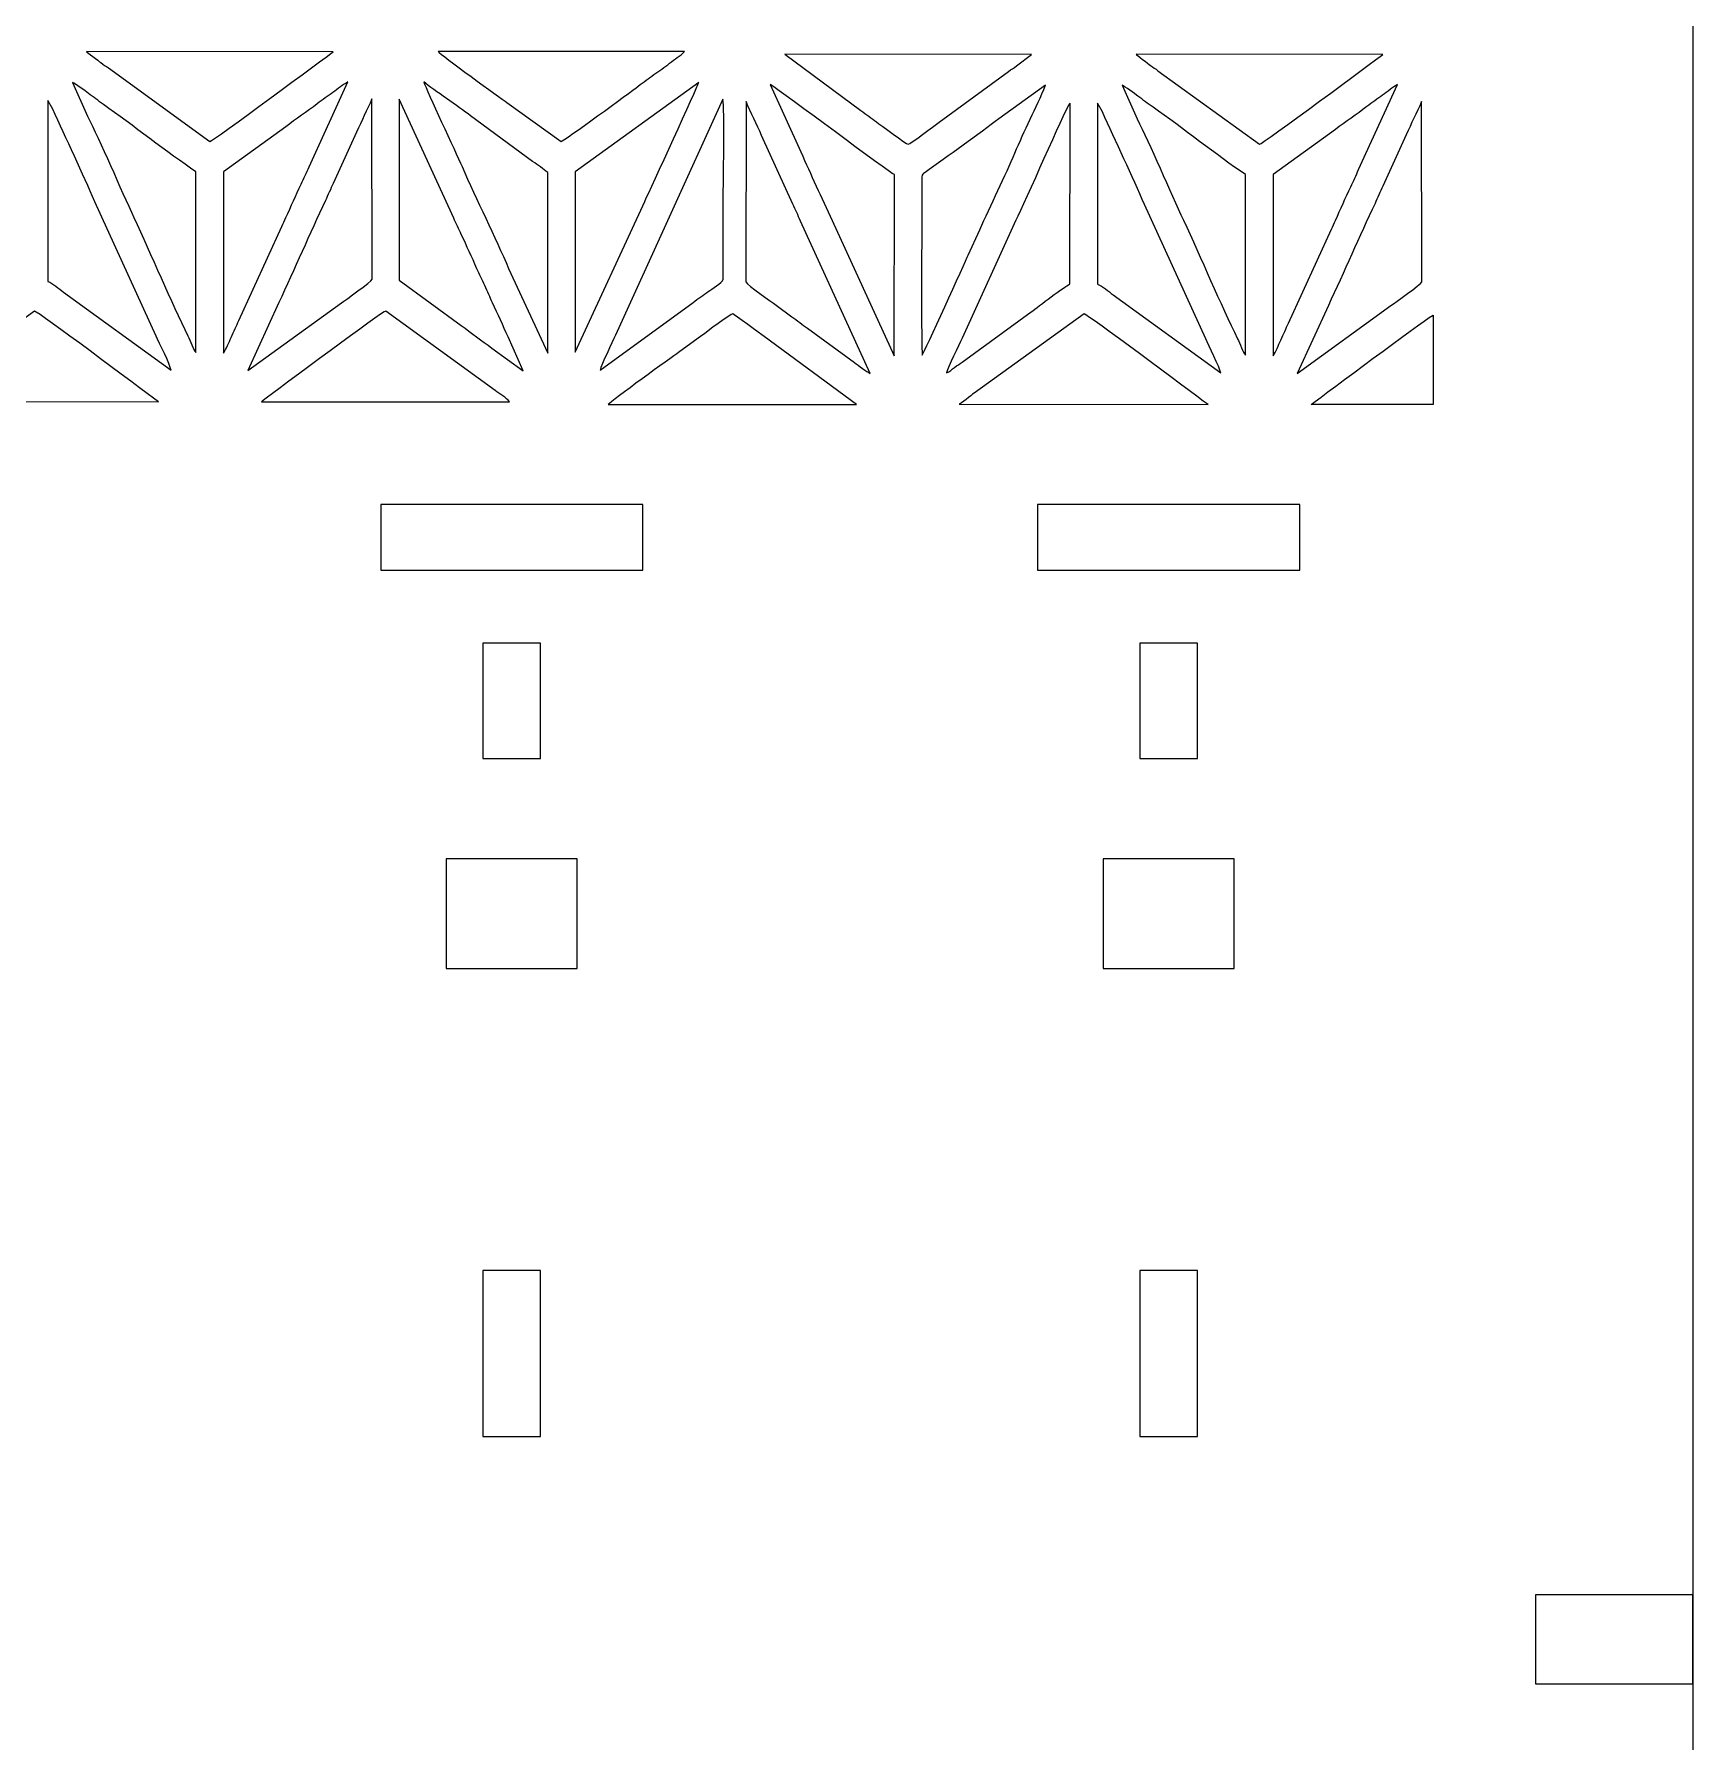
# Model space of a CAD drawing. Header units: inches. Extents: x -60.4 to -14.9, y -20.3 to 14.1.
# Drawn here: x -24.419 to -21.255, y -2.421 to 0.835 of the extents above; entities that cross this region are included whole.
import ezdxf

# ---------------------------------------------------------------- set-up
doc = ezdxf.new("R2010")
doc.units = ezdxf.units.IN
doc.header["$MEASUREMENT"] = 0
doc.layers.add('Master Desktop', color=7, linetype='Continuous', plot=False)

msp = doc.modelspace()

# ---------------------------------------------------------------- linework, layer by layer
at = {"layer": 'Master Desktop', "lineweight": 18}
msp.add_open_spline([(-21.2548, 10.7638), (-21.2548, 10.7638), (-21.2548, -11.49), (-21.2548, -11.49), (-21.2548, -11.49), (-21.2548, -11.49), (-21.2548, -11.6795), (-21.2548, -11.6795)], degree=3, knots=[0, 0, 0, 0, 0.333333, 0.333333, 0.333333, 0.333333, 1, 1, 1, 1], dxfattribs=at)
at = {"layer": 'Master Desktop', "color": 5, "lineweight": 9}
for points, knots in [([(-23.8486, 0.8017), (-23.8606, 0.7927), (-24.0792, 0.6306), (-24.0839, 0.6306), (-24.0839, 0.6306), (-24.0839, 0.6306), (-24.2772, 0.771), (-24.2772, 0.771), (-24.2772, 0.771), (-24.282, 0.7748), (-24.2866, 0.7771), (-24.2918, 0.7812), (-24.2918, 0.7812), (-24.295, 0.7839), (-24.319, 0.8018), (-24.3191, 0.8023), (-24.3191, 0.8023), (-24.3191, 0.8023), (-23.8486, 0.8017), (-23.8486, 0.8017)], [0, 0, 0, 0, 0.166667, 0.166667, 0.166667, 0.166667, 0.333333, 0.333333, 0.333333, 0.333333, 0.5, 0.5, 0.5, 0.5, 0.666667, 0.666667, 0.666667, 0.666667, 1, 1, 1, 1]), ([(-23.178, 0.8023), (-23.1869, 0.793), (-23.1969, 0.7881), (-23.2066, 0.78), (-23.2066, 0.78), (-23.2158, 0.7724), (-23.2268, 0.7655), (-23.2366, 0.7583), (-23.2366, 0.7583), (-23.2467, 0.751), (-23.2563, 0.7443), (-23.2666, 0.7363), (-23.2666, 0.7363), (-23.2806, 0.7253), (-23.4098, 0.6307), (-23.4136, 0.631), (-23.4136, 0.631), (-23.4136, 0.631), (-23.5174, 0.7052), (-23.5174, 0.7052), (-23.5174, 0.7052), (-23.5277, 0.7123), (-23.645, 0.7972), (-23.6479, 0.8023), (-23.6479, 0.8023), (-23.6479, 0.8023), (-23.178, 0.8023), (-23.178, 0.8023)], [0, 0, 0, 0, 0.125, 0.125, 0.125, 0.125, 0.25, 0.25, 0.25, 0.25, 0.375, 0.375, 0.375, 0.375, 0.5, 0.5, 0.5, 0.5, 0.625, 0.625, 0.625, 0.625, 0.75, 0.75, 0.75, 0.75, 1, 1, 1, 1]), ([(-22.5447, 0.7752), (-22.5505, 0.7705), (-22.5546, 0.7688), (-22.5602, 0.7641), (-22.5602, 0.7641), (-22.5602, 0.7641), (-22.6926, 0.6676), (-22.6926, 0.6676), (-22.6926, 0.6676), (-22.7021, 0.6612), (-22.7471, 0.6254), (-22.7516, 0.6254), (-22.7516, 0.6254), (-22.7553, 0.6254), (-22.8043, 0.6628), (-22.8119, 0.6681), (-22.8119, 0.6681), (-22.8217, 0.675), (-22.8315, 0.6825), (-22.842, 0.6898), (-22.842, 0.6898), (-22.842, 0.6898), (-22.9869, 0.7971), (-22.9869, 0.7971), (-22.9869, 0.7971), (-22.9869, 0.7971), (-22.5163, 0.7966), (-22.5163, 0.7966), (-22.5163, 0.7966), (-22.5163, 0.7966), (-22.5447, 0.7752), (-22.5447, 0.7752)], [0, 0, 0, 0, 0.111111, 0.111111, 0.111111, 0.111111, 0.222222, 0.222222, 0.222222, 0.222222, 0.333333, 0.333333, 0.333333, 0.333333, 0.444444, 0.444444, 0.444444, 0.444444, 0.555556, 0.555556, 0.555556, 0.555556, 0.666667, 0.666667, 0.666667, 0.666667, 0.777778, 0.777778, 0.777778, 0.777778, 1, 1, 1, 1]), ([(-21.8465, 0.7965), (-21.8585, 0.7874), (-22.0771, 0.6254), (-22.0817, 0.6254), (-22.0817, 0.6254), (-22.0817, 0.6254), (-22.2751, 0.7658), (-22.2751, 0.7658), (-22.2751, 0.7658), (-22.2799, 0.7696), (-22.2845, 0.7718), (-22.2896, 0.776), (-22.2896, 0.776), (-22.2929, 0.7787), (-22.3169, 0.7965), (-22.317, 0.7971), (-22.317, 0.7971), (-22.317, 0.7971), (-21.8465, 0.7965), (-21.8465, 0.7965)], [0, 0, 0, 0, 0.166667, 0.166667, 0.166667, 0.166667, 0.333333, 0.333333, 0.333333, 0.333333, 0.5, 0.5, 0.5, 0.5, 0.666667, 0.666667, 0.666667, 0.666667, 1, 1, 1, 1]), ([(-24.1102, 0.2285), (-24.1153, 0.2337), (-24.1209, 0.2507), (-24.1255, 0.26), (-24.1255, 0.26), (-24.1573, 0.3243), (-24.196, 0.4156), (-24.2286, 0.486), (-24.2286, 0.486), (-24.2528, 0.5381), (-24.2935, 0.6331), (-24.3171, 0.6792), (-24.3171, 0.6792), (-24.3171, 0.6792), (-24.3457, 0.7431), (-24.3457, 0.7431), (-24.3457, 0.7431), (-24.3412, 0.7415), (-24.3207, 0.7267), (-24.3154, 0.7226), (-24.3154, 0.7226), (-24.3053, 0.7149), (-24.2968, 0.7087), (-24.2865, 0.7014), (-24.2865, 0.7014), (-24.2315, 0.6628), (-24.1642, 0.6091), (-24.1101, 0.5729), (-24.1101, 0.5729), (-24.1101, 0.5729), (-24.1102, 0.2285), (-24.1102, 0.2285)], [0, 0, 0, 0, 0.111111, 0.111111, 0.111111, 0.111111, 0.222222, 0.222222, 0.222222, 0.222222, 0.333333, 0.333333, 0.333333, 0.333333, 0.444444, 0.444444, 0.444444, 0.444444, 0.555556, 0.555556, 0.555556, 0.555556, 0.666667, 0.666667, 0.666667, 0.666667, 0.777778, 0.777778, 0.777778, 0.777778, 1, 1, 1, 1]), ([(-23.9386, 0.6587), (-23.9193, 0.6743), (-23.8983, 0.6874), (-23.8788, 0.7027), (-23.8788, 0.7027), (-23.8693, 0.7102), (-23.8581, 0.7177), (-23.8488, 0.7243), (-23.8488, 0.7243), (-23.8396, 0.7309), (-23.8295, 0.7392), (-23.8205, 0.7444), (-23.8205, 0.7444), (-23.8205, 0.7444), (-23.8945, 0.5824), (-23.8945, 0.5824), (-23.8945, 0.5824), (-23.8994, 0.5711), (-23.9038, 0.5607), (-23.9093, 0.5495), (-23.9093, 0.5495), (-23.9196, 0.5287), (-23.9287, 0.507), (-23.9387, 0.4857), (-23.9387, 0.4857), (-23.9416, 0.4795), (-23.9437, 0.4743), (-23.9463, 0.4686), (-23.9463, 0.4686), (-23.9463, 0.4686), (-24.0281, 0.2896), (-24.0281, 0.2896), (-24.0281, 0.2896), (-24.0333, 0.2789), (-24.0374, 0.2691), (-24.043, 0.2569), (-24.043, 0.2569), (-24.0474, 0.2471), (-24.0524, 0.2354), (-24.0577, 0.2269), (-24.0577, 0.2269), (-24.0577, 0.2269), (-24.0577, 0.5729), (-24.0577, 0.5729), (-24.0577, 0.5729), (-24.0577, 0.5729), (-23.9386, 0.6587), (-23.9386, 0.6587)], [0, 0, 0, 0, 0.076923, 0.076923, 0.076923, 0.076923, 0.153846, 0.153846, 0.153846, 0.153846, 0.230769, 0.230769, 0.230769, 0.230769, 0.307692, 0.307692, 0.307692, 0.307692, 0.384615, 0.384615, 0.384615, 0.384615, 0.461538, 0.461538, 0.461538, 0.461538, 0.538462, 0.538462, 0.538462, 0.538462, 0.615385, 0.615385, 0.615385, 0.615385, 0.692308, 0.692308, 0.692308, 0.692308, 0.769231, 0.769231, 0.769231, 0.769231, 0.846154, 0.846154, 0.846154, 0.846154, 1, 1, 1, 1]), ([(-23.4392, 0.2273), (-23.4392, 0.2273), (-23.5138, 0.3884), (-23.5138, 0.3884), (-23.5138, 0.3884), (-23.5389, 0.4478), (-23.575, 0.52), (-23.6026, 0.5831), (-23.6026, 0.5831), (-23.6154, 0.6122), (-23.6693, 0.726), (-23.6757, 0.7445), (-23.6757, 0.7445), (-23.6554, 0.728), (-23.6093, 0.6975), (-23.5865, 0.6798), (-23.5865, 0.6798), (-23.5865, 0.6798), (-23.4679, 0.5927), (-23.4679, 0.5927), (-23.4679, 0.5927), (-23.4622, 0.5885), (-23.4586, 0.5865), (-23.4532, 0.5825), (-23.4532, 0.5825), (-23.4477, 0.5784), (-23.4443, 0.575), (-23.4391, 0.5718), (-23.4391, 0.5718), (-23.4391, 0.5718), (-23.4392, 0.2273), (-23.4392, 0.2273)], [0, 0, 0, 0, 0.111111, 0.111111, 0.111111, 0.111111, 0.222222, 0.222222, 0.222222, 0.222222, 0.333333, 0.333333, 0.333333, 0.333333, 0.444444, 0.444444, 0.444444, 0.444444, 0.555556, 0.555556, 0.555556, 0.555556, 0.666667, 0.666667, 0.666667, 0.666667, 0.777778, 0.777778, 0.777778, 0.777778, 1, 1, 1, 1]), ([(-23.1511, 0.7435), (-23.1536, 0.734), (-23.2426, 0.5409), (-23.2541, 0.5166), (-23.2541, 0.5166), (-23.2541, 0.5166), (-23.3867, 0.229), (-23.3867, 0.229), (-23.3867, 0.229), (-23.3867, 0.229), (-23.3867, 0.5729), (-23.3867, 0.5729), (-23.3867, 0.5729), (-23.3867, 0.5729), (-23.1511, 0.7435), (-23.1511, 0.7435)], [0, 0, 0, 0, 0.2, 0.2, 0.2, 0.2, 0.4, 0.4, 0.4, 0.4, 0.6, 0.6, 0.6, 0.6, 1, 1, 1, 1]), ([(-23.0149, 0.7392), (-22.9886, 0.7237), (-22.7885, 0.5716), (-22.7778, 0.5676), (-22.7778, 0.5676), (-22.7778, 0.5676), (-22.7784, 0.2217), (-22.7784, 0.2217), (-22.7784, 0.2217), (-22.7784, 0.2217), (-22.8967, 0.4804), (-22.8967, 0.4804), (-22.8967, 0.4804), (-22.9172, 0.5242), (-22.937, 0.5673), (-22.9565, 0.611), (-22.9565, 0.611), (-22.9565, 0.611), (-23.0149, 0.7392), (-23.0149, 0.7392)], [0, 0, 0, 0, 0.166667, 0.166667, 0.166667, 0.166667, 0.333333, 0.333333, 0.333333, 0.333333, 0.5, 0.5, 0.5, 0.5, 0.666667, 0.666667, 0.666667, 0.666667, 1, 1, 1, 1]), ([(-22.7254, 0.563), (-22.7254, 0.5698), (-22.7235, 0.5687), (-22.7194, 0.5716), (-22.7194, 0.5716), (-22.6775, 0.602), (-22.6146, 0.6458), (-22.5789, 0.6743), (-22.5789, 0.6743), (-22.5789, 0.6743), (-22.4897, 0.7379), (-22.4897, 0.7379), (-22.4897, 0.7379), (-22.5072, 0.6949), (-22.5303, 0.6515), (-22.5481, 0.6086), (-22.5481, 0.6086), (-22.5653, 0.5674), (-22.5951, 0.5082), (-22.6149, 0.4622), (-22.6149, 0.4622), (-22.6149, 0.4622), (-22.6372, 0.4142), (-22.6372, 0.4142), (-22.6372, 0.4142), (-22.6427, 0.4012), (-22.7205, 0.2281), (-22.7252, 0.2233), (-22.7252, 0.2233), (-22.727, 0.3281), (-22.7254, 0.4557), (-22.7254, 0.563)], [0, 0, 0, 0, 0.111111, 0.111111, 0.111111, 0.111111, 0.222222, 0.222222, 0.222222, 0.222222, 0.333333, 0.333333, 0.333333, 0.333333, 0.444444, 0.444444, 0.444444, 0.444444, 0.555556, 0.555556, 0.555556, 0.555556, 0.666667, 0.666667, 0.666667, 0.666667, 0.777778, 0.777778, 0.777778, 0.777778, 1, 1, 1, 1]), ([(-22.1081, 0.2233), (-22.1132, 0.2284), (-22.1188, 0.2455), (-22.1234, 0.2547), (-22.1234, 0.2547), (-22.1552, 0.3191), (-22.1939, 0.4103), (-22.2265, 0.4807), (-22.2265, 0.4807), (-22.2507, 0.5328), (-22.2914, 0.6279), (-22.315, 0.6739), (-22.315, 0.6739), (-22.315, 0.6739), (-22.3436, 0.7379), (-22.3436, 0.7379), (-22.3436, 0.7379), (-22.3391, 0.7363), (-22.3186, 0.7214), (-22.3133, 0.7174), (-22.3133, 0.7174), (-22.3032, 0.7097), (-22.2947, 0.7034), (-22.2844, 0.6962), (-22.2844, 0.6962), (-22.2294, 0.6575), (-22.1621, 0.6039), (-22.108, 0.5676), (-22.108, 0.5676), (-22.108, 0.5676), (-22.1081, 0.2233), (-22.1081, 0.2233)], [0, 0, 0, 0, 0.111111, 0.111111, 0.111111, 0.111111, 0.222222, 0.222222, 0.222222, 0.222222, 0.333333, 0.333333, 0.333333, 0.333333, 0.444444, 0.444444, 0.444444, 0.444444, 0.555556, 0.555556, 0.555556, 0.555556, 0.666667, 0.666667, 0.666667, 0.666667, 0.777778, 0.777778, 0.777778, 0.777778, 1, 1, 1, 1]), ([(-21.9365, 0.6534), (-21.9172, 0.669), (-21.8962, 0.6821), (-21.8767, 0.6974), (-21.8767, 0.6974), (-21.8672, 0.7049), (-21.856, 0.7124), (-21.8467, 0.7191), (-21.8467, 0.7191), (-21.8375, 0.7257), (-21.8274, 0.7339), (-21.8184, 0.7392), (-21.8184, 0.7392), (-21.8184, 0.7392), (-21.8924, 0.5771), (-21.8924, 0.5771), (-21.8924, 0.5771), (-21.8973, 0.5659), (-21.9017, 0.5554), (-21.9072, 0.5443), (-21.9072, 0.5443), (-21.9175, 0.5235), (-21.9266, 0.5018), (-21.9366, 0.4804), (-21.9366, 0.4804), (-21.9395, 0.4743), (-21.9416, 0.4691), (-21.9442, 0.4633), (-21.9442, 0.4633), (-21.9442, 0.4633), (-22.0259, 0.2843), (-22.0259, 0.2843), (-22.0259, 0.2843), (-22.0312, 0.2737), (-22.0353, 0.2639), (-22.0409, 0.2517), (-22.0409, 0.2517), (-22.0453, 0.2419), (-22.0503, 0.2302), (-22.0556, 0.2217), (-22.0556, 0.2217), (-22.0556, 0.2217), (-22.0556, 0.5676), (-22.0556, 0.5676), (-22.0556, 0.5676), (-22.0556, 0.5676), (-21.9365, 0.6534), (-21.9365, 0.6534)], [0, 0, 0, 0, 0.076923, 0.076923, 0.076923, 0.076923, 0.153846, 0.153846, 0.153846, 0.153846, 0.230769, 0.230769, 0.230769, 0.230769, 0.307692, 0.307692, 0.307692, 0.307692, 0.384615, 0.384615, 0.384615, 0.384615, 0.461538, 0.461538, 0.461538, 0.461538, 0.538462, 0.538462, 0.538462, 0.538462, 0.615385, 0.615385, 0.615385, 0.615385, 0.692308, 0.692308, 0.692308, 0.692308, 0.769231, 0.769231, 0.769231, 0.769231, 0.846154, 0.846154, 0.846154, 0.846154, 1, 1, 1, 1]), ([(-24.3926, 0.709), (-24.3926, 0.709), (-24.3832, 0.6924), (-24.3832, 0.6924), (-24.3832, 0.6924), (-24.3584, 0.6376), (-24.3252, 0.5678), (-24.303, 0.5158), (-24.303, 0.5158), (-24.303, 0.5158), (-24.1861, 0.2597), (-24.1861, 0.2597), (-24.1861, 0.2597), (-24.18, 0.247), (-24.1599, 0.2054), (-24.1573, 0.1946), (-24.1573, 0.1946), (-24.1573, 0.1946), (-24.3626, 0.3435), (-24.3626, 0.3435), (-24.3626, 0.3435), (-24.3722, 0.3504), (-24.3825, 0.3599), (-24.3926, 0.364), (-24.3926, 0.364), (-24.3926, 0.364), (-24.3926, 0.709), (-24.3926, 0.709)], [0, 0, 0, 0, 0.125, 0.125, 0.125, 0.125, 0.25, 0.25, 0.25, 0.25, 0.375, 0.375, 0.375, 0.375, 0.5, 0.5, 0.5, 0.5, 0.625, 0.625, 0.625, 0.625, 0.75, 0.75, 0.75, 0.75, 1, 1, 1, 1]), ([(-23.9522, 0.3235), (-23.9222, 0.3867), (-23.8931, 0.4554), (-23.8632, 0.5181), (-23.8632, 0.5181), (-23.8586, 0.5276), (-23.8528, 0.5409), (-23.8484, 0.5508), (-23.8484, 0.5508), (-23.8484, 0.5508), (-23.8036, 0.6488), (-23.8036, 0.6488), (-23.8036, 0.6488), (-23.7942, 0.6703), (-23.7838, 0.6908), (-23.7744, 0.7121), (-23.7744, 0.7121), (-23.7744, 0.7121), (-23.774, 0.3683), (-23.774, 0.3683), (-23.774, 0.3683), (-23.775, 0.3635), (-23.8256, 0.3283), (-23.8328, 0.323), (-23.8328, 0.323), (-23.8328, 0.323), (-24.0114, 0.1937), (-24.0114, 0.1937), (-24.0114, 0.1937), (-24.0114, 0.1937), (-23.9522, 0.3235), (-23.9522, 0.3235)], [0, 0, 0, 0, 0.111111, 0.111111, 0.111111, 0.111111, 0.222222, 0.222222, 0.222222, 0.222222, 0.333333, 0.333333, 0.333333, 0.333333, 0.444444, 0.444444, 0.444444, 0.444444, 0.555556, 0.555556, 0.555556, 0.555556, 0.666667, 0.666667, 0.666667, 0.666667, 0.777778, 0.777778, 0.777778, 0.777778, 1, 1, 1, 1]), ([(-23.7228, 0.7118), (-23.7228, 0.7118), (-23.6185, 0.4848), (-23.6185, 0.4848), (-23.6185, 0.4848), (-23.6141, 0.4748), (-23.6085, 0.463), (-23.604, 0.4535), (-23.604, 0.4535), (-23.5933, 0.4307), (-23.5844, 0.4112), (-23.5742, 0.3881), (-23.5742, 0.3881), (-23.5693, 0.3768), (-23.5646, 0.3677), (-23.559, 0.3559), (-23.559, 0.3559), (-23.5536, 0.3442), (-23.5496, 0.3341), (-23.5443, 0.323), (-23.5443, 0.323), (-23.534, 0.3015), (-23.5248, 0.2797), (-23.5143, 0.2579), (-23.5143, 0.2579), (-23.5143, 0.2579), (-23.4857, 0.1933), (-23.4857, 0.1933), (-23.4857, 0.1933), (-23.4857, 0.1933), (-23.5456, 0.2369), (-23.5456, 0.2369), (-23.5456, 0.2369), (-23.5653, 0.2506), (-23.5842, 0.2651), (-23.6044, 0.28), (-23.6044, 0.28), (-23.6044, 0.28), (-23.7228, 0.3663), (-23.7228, 0.3663), (-23.7228, 0.3663), (-23.7228, 0.3663), (-23.7228, 0.7118), (-23.7228, 0.7118)], [0, 0, 0, 0, 0.083333, 0.083333, 0.083333, 0.083333, 0.166667, 0.166667, 0.166667, 0.166667, 0.25, 0.25, 0.25, 0.25, 0.333333, 0.333333, 0.333333, 0.333333, 0.416667, 0.416667, 0.416667, 0.416667, 0.5, 0.5, 0.5, 0.5, 0.583333, 0.583333, 0.583333, 0.583333, 0.666667, 0.666667, 0.666667, 0.666667, 0.75, 0.75, 0.75, 0.75, 0.833333, 0.833333, 0.833333, 0.833333, 1, 1, 1, 1]), ([(-23.3393, 0.1949), (-23.3368, 0.2048), (-23.3162, 0.2476), (-23.31, 0.2617), (-23.31, 0.2617), (-23.31, 0.2617), (-23.1052, 0.7112), (-23.1052, 0.7112), (-23.1052, 0.7112), (-23.101, 0.6907), (-23.1042, 0.5699), (-23.1042, 0.5394), (-23.1042, 0.5394), (-23.1042, 0.4823), (-23.1042, 0.4253), (-23.1042, 0.3683), (-23.1042, 0.3683), (-23.1068, 0.3606), (-23.1268, 0.3492), (-23.1329, 0.3448), (-23.1329, 0.3448), (-23.142, 0.3383), (-23.1524, 0.3309), (-23.162, 0.3238), (-23.162, 0.3238), (-23.162, 0.3238), (-23.3393, 0.1949), (-23.3393, 0.1949)], [0, 0, 0, 0, 0.125, 0.125, 0.125, 0.125, 0.25, 0.25, 0.25, 0.25, 0.375, 0.375, 0.375, 0.375, 0.5, 0.5, 0.5, 0.5, 0.625, 0.625, 0.625, 0.625, 0.75, 0.75, 0.75, 0.75, 1, 1, 1, 1]), ([(-23.0609, 0.7068), (-23.0516, 0.6853), (-23.0406, 0.6634), (-23.0313, 0.6422), (-23.0313, 0.6422), (-23.0313, 0.6422), (-22.9716, 0.5115), (-22.9716, 0.5115), (-22.9716, 0.5115), (-22.966, 0.5001), (-22.9622, 0.4908), (-22.9568, 0.4788), (-22.9568, 0.4788), (-22.9568, 0.4788), (-22.824, 0.1885), (-22.824, 0.1885), (-22.824, 0.1885), (-22.8305, 0.191), (-22.8466, 0.2039), (-22.8539, 0.2091), (-22.8539, 0.2091), (-22.8539, 0.2091), (-22.9437, 0.2748), (-22.9437, 0.2748), (-22.9437, 0.2748), (-22.9534, 0.2815), (-22.963, 0.2891), (-22.9737, 0.2966), (-22.9737, 0.2966), (-22.9737, 0.2966), (-23.0036, 0.3186), (-23.0036, 0.3186), (-23.0036, 0.3186), (-23.013, 0.3264), (-23.058, 0.3555), (-23.0615, 0.3631), (-23.0615, 0.3631), (-23.0615, 0.3631), (-23.0609, 0.7068), (-23.0609, 0.7068)], [0, 0, 0, 0, 0.090909, 0.090909, 0.090909, 0.090909, 0.181818, 0.181818, 0.181818, 0.181818, 0.272727, 0.272727, 0.272727, 0.272727, 0.363636, 0.363636, 0.363636, 0.363636, 0.454545, 0.454545, 0.454545, 0.454545, 0.545455, 0.545455, 0.545455, 0.545455, 0.636364, 0.636364, 0.636364, 0.636364, 0.727273, 0.727273, 0.727273, 0.727273, 0.818182, 0.818182, 0.818182, 0.818182, 1, 1, 1, 1]), ([(-22.6782, 0.1894), (-22.6752, 0.2018), (-22.6555, 0.2406), (-22.6488, 0.2558), (-22.6488, 0.2558), (-22.6488, 0.2558), (-22.5462, 0.4806), (-22.5462, 0.4806), (-22.5462, 0.4806), (-22.5293, 0.5138), (-22.4535, 0.6877), (-22.4457, 0.6999), (-22.4457, 0.6999), (-22.4457, 0.6999), (-22.4438, 0.7025), (-22.4438, 0.7025), (-22.4438, 0.7025), (-22.4437, 0.7033), (-22.4432, 0.7034), (-22.4429, 0.7038), (-22.4429, 0.7038), (-22.4429, 0.7038), (-22.4434, 0.3588), (-22.4434, 0.3588), (-22.4434, 0.3588), (-22.4541, 0.3542), (-22.5023, 0.3162), (-22.5172, 0.3058), (-22.5172, 0.3058), (-22.5172, 0.3058), (-22.6486, 0.2101), (-22.6486, 0.2101), (-22.6486, 0.2101), (-22.6538, 0.2061), (-22.6572, 0.2041), (-22.6633, 0.1999), (-22.6633, 0.1999), (-22.6683, 0.1963), (-22.6723, 0.192), (-22.6782, 0.1894)], [0, 0, 0, 0, 0.090909, 0.090909, 0.090909, 0.090909, 0.181818, 0.181818, 0.181818, 0.181818, 0.272727, 0.272727, 0.272727, 0.272727, 0.363636, 0.363636, 0.363636, 0.363636, 0.454545, 0.454545, 0.454545, 0.454545, 0.545455, 0.545455, 0.545455, 0.545455, 0.636364, 0.636364, 0.636364, 0.636364, 0.727273, 0.727273, 0.727273, 0.727273, 0.818182, 0.818182, 0.818182, 0.818182, 1, 1, 1, 1]), ([(-22.3905, 0.7038), (-22.3905, 0.7038), (-22.3811, 0.6871), (-22.3811, 0.6871), (-22.3811, 0.6871), (-22.3563, 0.6324), (-22.3231, 0.5625), (-22.3008, 0.5105), (-22.3008, 0.5105), (-22.3008, 0.5105), (-22.184, 0.2544), (-22.184, 0.2544), (-22.184, 0.2544), (-22.1779, 0.2417), (-22.1577, 0.2002), (-22.1552, 0.1894), (-22.1552, 0.1894), (-22.1552, 0.1894), (-22.3605, 0.3383), (-22.3605, 0.3383), (-22.3605, 0.3383), (-22.3701, 0.3452), (-22.3804, 0.3546), (-22.3905, 0.3588), (-22.3905, 0.3588), (-22.3905, 0.3588), (-22.3905, 0.7038), (-22.3905, 0.7038)], [0, 0, 0, 0, 0.125, 0.125, 0.125, 0.125, 0.25, 0.25, 0.25, 0.25, 0.375, 0.375, 0.375, 0.375, 0.5, 0.5, 0.5, 0.5, 0.625, 0.625, 0.625, 0.625, 0.75, 0.75, 0.75, 0.75, 1, 1, 1, 1]), ([(-21.9501, 0.3182), (-21.9201, 0.3814), (-21.8909, 0.4501), (-21.8611, 0.5128), (-21.8611, 0.5128), (-21.8565, 0.5224), (-21.8507, 0.5356), (-21.8463, 0.5456), (-21.8463, 0.5456), (-21.8463, 0.5456), (-21.8015, 0.6435), (-21.8015, 0.6435), (-21.8015, 0.6435), (-21.7921, 0.6651), (-21.7817, 0.6855), (-21.7723, 0.7069), (-21.7723, 0.7069), (-21.7723, 0.7069), (-21.7718, 0.3631), (-21.7718, 0.3631), (-21.7718, 0.3631), (-21.7729, 0.3582), (-21.8235, 0.3231), (-21.8307, 0.3178), (-21.8307, 0.3178), (-21.8307, 0.3178), (-22.0093, 0.1885), (-22.0093, 0.1885), (-22.0093, 0.1885), (-22.0093, 0.1885), (-21.9501, 0.3182), (-21.9501, 0.3182)], [0, 0, 0, 0, 0.111111, 0.111111, 0.111111, 0.111111, 0.222222, 0.222222, 0.222222, 0.222222, 0.333333, 0.333333, 0.333333, 0.333333, 0.444444, 0.444444, 0.444444, 0.444444, 0.555556, 0.555556, 0.555556, 0.555556, 0.666667, 0.666667, 0.666667, 0.666667, 0.777778, 0.777778, 0.777778, 0.777778, 1, 1, 1, 1]), ([(-24.6565, 0.1347), (-24.654, 0.1356), (-24.6334, 0.1519), (-24.6281, 0.1558), (-24.6281, 0.1558), (-24.6281, 0.1558), (-24.4183, 0.307), (-24.4183, 0.307), (-24.4183, 0.307), (-24.4105, 0.3062), (-24.222, 0.1636), (-24.1816, 0.1342), (-24.1816, 0.1342), (-24.1816, 0.1342), (-24.6565, 0.1347), (-24.6565, 0.1347)], [0, 0, 0, 0, 0.2, 0.2, 0.2, 0.2, 0.4, 0.4, 0.4, 0.4, 0.6, 0.6, 0.6, 0.6, 1, 1, 1, 1]), ([(-23.9853, 0.1343), (-23.9466, 0.163), (-23.7536, 0.3076), (-23.7482, 0.3074), (-23.7482, 0.3074), (-23.7482, 0.3074), (-23.5395, 0.1559), (-23.5395, 0.1559), (-23.5395, 0.1559), (-23.5307, 0.1491), (-23.518, 0.1425), (-23.5118, 0.1342), (-23.5118, 0.1342), (-23.5118, 0.1342), (-23.9853, 0.1343), (-23.9853, 0.1343)], [0, 0, 0, 0, 0.2, 0.2, 0.2, 0.2, 0.4, 0.4, 0.4, 0.4, 0.6, 0.6, 0.6, 0.6, 1, 1, 1, 1]), ([(-23.3237, 0.1289), (-23.3183, 0.1361), (-23.2021, 0.2197), (-23.1894, 0.2283), (-23.1894, 0.2283), (-23.1894, 0.2283), (-23.145, 0.2607), (-23.145, 0.2607), (-23.145, 0.2607), (-23.137, 0.2666), (-23.0901, 0.3026), (-23.0862, 0.302), (-23.0862, 0.302), (-23.0845, 0.3018), (-23.0318, 0.263), (-23.0264, 0.2587), (-23.0264, 0.2587), (-23.0264, 0.2587), (-22.8502, 0.1289), (-22.8502, 0.1289), (-22.8502, 0.1289), (-22.8502, 0.1289), (-23.3237, 0.1289), (-23.3237, 0.1289)], [0, 0, 0, 0, 0.142857, 0.142857, 0.142857, 0.142857, 0.285714, 0.285714, 0.285714, 0.285714, 0.428571, 0.428571, 0.428571, 0.428571, 0.571429, 0.571429, 0.571429, 0.571429, 0.714286, 0.714286, 0.714286, 0.714286, 1, 1, 1, 1]), ([(-22.6544, 0.1295), (-22.6519, 0.1303), (-22.6312, 0.1466), (-22.626, 0.1506), (-22.626, 0.1506), (-22.626, 0.1506), (-22.4162, 0.3018), (-22.4162, 0.3018), (-22.4162, 0.3018), (-22.4084, 0.301), (-22.2199, 0.1584), (-22.1795, 0.1289), (-22.1795, 0.1289), (-22.1795, 0.1289), (-22.6544, 0.1295), (-22.6544, 0.1295)], [0, 0, 0, 0, 0.2, 0.2, 0.2, 0.2, 0.4, 0.4, 0.4, 0.4, 0.6, 0.6, 0.6, 0.6, 1, 1, 1, 1]), ([(-21.7504, 0.129), (-21.8675, 0.129), (-21.9832, 0.1291), (-21.9832, 0.1291), (-21.9832, 0.1291), (-21.9474, 0.1555), (-21.7801, 0.2809), (-21.7504, 0.2997)], [0, 0, 0, 0, 0.333333, 0.333333, 0.333333, 0.333333, 1, 1, 1, 1]), ([(-23.7578, -0.0615), (-23.7578, -0.0615), (-23.2578, -0.0615), (-23.2578, -0.0615), (-23.2578, -0.0615), (-23.2578, -0.0615), (-23.2578, -0.1865), (-23.2578, -0.1865), (-23.2578, -0.1865), (-23.2578, -0.1865), (-23.7578, -0.1865), (-23.7578, -0.1865), (-23.7578, -0.1865), (-23.7578, -0.1865), (-23.7578, -0.0615), (-23.7578, -0.0615)], [0, 0, 0, 0, 0.2, 0.2, 0.2, 0.2, 0.4, 0.4, 0.4, 0.4, 0.6, 0.6, 0.6, 0.6, 1, 1, 1, 1]), ([(-22.5046, -0.0615), (-22.5046, -0.0615), (-22.0046, -0.0615), (-22.0046, -0.0615), (-22.0046, -0.0615), (-22.0046, -0.0615), (-22.0046, -0.1865), (-22.0046, -0.1865), (-22.0046, -0.1865), (-22.0046, -0.1865), (-22.5046, -0.1865), (-22.5046, -0.1865), (-22.5046, -0.1865), (-22.5046, -0.1865), (-22.5046, -0.0615), (-22.5046, -0.0615)], [0, 0, 0, 0, 0.2, 0.2, 0.2, 0.2, 0.4, 0.4, 0.4, 0.4, 0.6, 0.6, 0.6, 0.6, 1, 1, 1, 1]), ([(-23.5628, -0.3263), (-23.5628, -0.3263), (-23.4528, -0.3263), (-23.4528, -0.3263), (-23.4528, -0.3263), (-23.4528, -0.3263), (-23.4528, -0.5463), (-23.4528, -0.5463), (-23.4528, -0.5463), (-23.4528, -0.5463), (-23.5628, -0.5463), (-23.5628, -0.5463), (-23.5628, -0.5463), (-23.5628, -0.5463), (-23.5628, -0.3263), (-23.5628, -0.3263)], [0, 0, 0, 0, 0.2, 0.2, 0.2, 0.2, 0.4, 0.4, 0.4, 0.4, 0.6, 0.6, 0.6, 0.6, 1, 1, 1, 1]), ([(-22.3096, -0.3263), (-22.3096, -0.3263), (-22.1996, -0.3263), (-22.1996, -0.3263), (-22.1996, -0.3263), (-22.1996, -0.3263), (-22.1996, -0.5463), (-22.1996, -0.5463), (-22.1996, -0.5463), (-22.1996, -0.5463), (-22.3096, -0.5463), (-22.3096, -0.5463), (-22.3096, -0.5463), (-22.3096, -0.5463), (-22.3096, -0.3263), (-22.3096, -0.3263)], [0, 0, 0, 0, 0.2, 0.2, 0.2, 0.2, 0.4, 0.4, 0.4, 0.4, 0.6, 0.6, 0.6, 0.6, 1, 1, 1, 1]), ([(-23.6328, -0.7371), (-23.6328, -0.7371), (-23.3828, -0.7371), (-23.3828, -0.7371), (-23.3828, -0.7371), (-23.3828, -0.7371), (-23.3828, -0.9465), (-23.3828, -0.9465), (-23.3828, -0.9465), (-23.3828, -0.9465), (-23.6328, -0.9465), (-23.6328, -0.9465), (-23.6328, -0.9465), (-23.6328, -0.9465), (-23.6328, -0.7371), (-23.6328, -0.7371)], [0, 0, 0, 0, 0.2, 0.2, 0.2, 0.2, 0.4, 0.4, 0.4, 0.4, 0.6, 0.6, 0.6, 0.6, 1, 1, 1, 1]), ([(-22.3796, -0.7371), (-22.3796, -0.7371), (-22.1296, -0.7371), (-22.1296, -0.7371), (-22.1296, -0.7371), (-22.1296, -0.7371), (-22.1296, -0.9465), (-22.1296, -0.9465), (-22.1296, -0.9465), (-22.1296, -0.9465), (-22.3796, -0.9465), (-22.3796, -0.9465), (-22.3796, -0.9465), (-22.3796, -0.9465), (-22.3796, -0.7371), (-22.3796, -0.7371)], [0, 0, 0, 0, 0.2, 0.2, 0.2, 0.2, 0.4, 0.4, 0.4, 0.4, 0.6, 0.6, 0.6, 0.6, 1, 1, 1, 1]), ([(-23.5628, -1.5223), (-23.5628, -1.5223), (-23.4528, -1.5223), (-23.4528, -1.5223), (-23.4528, -1.5223), (-23.4528, -1.5223), (-23.4528, -1.839), (-23.4528, -1.839), (-23.4528, -1.839), (-23.4528, -1.839), (-23.5628, -1.839), (-23.5628, -1.839), (-23.5628, -1.839), (-23.5628, -1.839), (-23.5628, -1.5223), (-23.5628, -1.5223)], [0, 0, 0, 0, 0.2, 0.2, 0.2, 0.2, 0.4, 0.4, 0.4, 0.4, 0.6, 0.6, 0.6, 0.6, 1, 1, 1, 1]), ([(-22.3096, -1.5223), (-22.3096, -1.5223), (-22.1996, -1.5223), (-22.1996, -1.5223), (-22.1996, -1.5223), (-22.1996, -1.5223), (-22.1996, -1.839), (-22.1996, -1.839), (-22.1996, -1.839), (-22.1996, -1.839), (-22.3096, -1.839), (-22.3096, -1.839), (-22.3096, -1.839), (-22.3096, -1.839), (-22.3096, -1.5223), (-22.3096, -1.5223)], [0, 0, 0, 0, 0.2, 0.2, 0.2, 0.2, 0.4, 0.4, 0.4, 0.4, 0.6, 0.6, 0.6, 0.6, 1, 1, 1, 1])]:
    msp.add_open_spline(points, degree=3, knots=knots, dxfattribs=at)
msp.add_open_spline([(-21.7504, 0.2997), (-21.7504, 0.2997), (-21.7504, 0.129), (-21.7504, 0.129)], degree=3, dxfattribs=at)
at = {"layer": 'Master Desktop', "lineweight": 9}
msp.add_open_spline([(-21.5548, -2.141), (-21.5548, -2.141), (-21.2548, -2.141), (-21.2548, -2.141), (-21.2548, -2.141), (-21.2548, -2.141), (-21.2548, -2.311), (-21.2548, -2.311), (-21.2548, -2.311), (-21.2548, -2.311), (-21.5548, -2.311), (-21.5548, -2.311), (-21.5548, -2.311), (-21.5548, -2.311), (-21.5548, -2.141), (-21.5548, -2.141)], degree=3, knots=[0, 0, 0, 0, 0.2, 0.2, 0.2, 0.2, 0.4, 0.4, 0.4, 0.4, 0.6, 0.6, 0.6, 0.6, 1, 1, 1, 1], dxfattribs=at)

doc.saveas('drawing.dxf')
